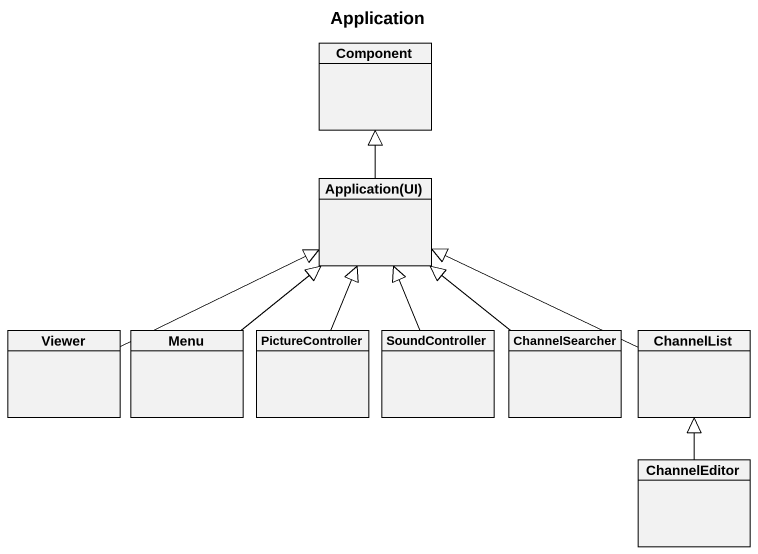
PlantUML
@startuml
title Application
hide circle
hide empty members
class "Component" as Component_
class "Application(UI)" as Application_UI
class Viewer
class Menu
class PictureController
class SoundController
class ChannelSearcher
class ChannelList
class ChannelEditor
Application_UI -up-|> Component_
Viewer -right-|> Application_UI
Menu -up-|> Application_UI
PictureController -up-|> Application_UI
SoundController -up-|> Application_UI
ChannelSearcher -up-|> Application_UI
ChannelList -left-|> Application_UI
ChannelEditor -up-|> ChannelList
@enduml
